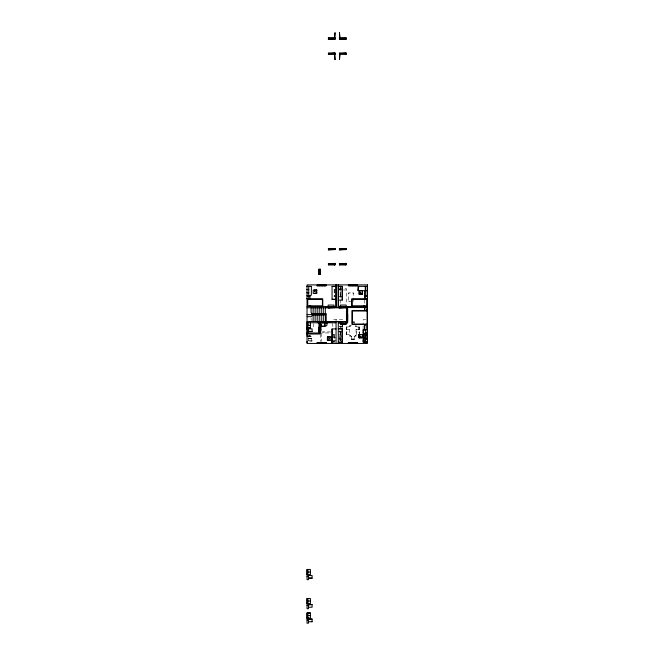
<?xml version="1.0" encoding="UTF-8"?>
<svg xmlns="http://www.w3.org/2000/svg" width="656" height="656" viewBox="0 0 656 656"><rect width="100%" height="100%" fill="white"/><g stroke="black" fill="none" stroke-linecap="round" stroke-linejoin="round"><path stroke-width="0.49" stroke-dasharray="3.28 2.46" d="M339.464 337.815L339.939 337.791L339.472 337.676M340.357 327.237L339.505 326.303M340.874 327.131L341.473 326.598L341.883 327.188M354.01 339.546L354.379 336.315L351.337 336.315L351.706 339.546M308.476 338.734L312.108 338.365L312.108 341.054L308.476 341.054M346.196 327.131L349.427 326.762M346.475 327.27L346.196 326.991M359.291 329.443L358.848 329.46L359.406 329.435L359.291 327.123M359.406 327.131L356.175 326.762L356.175 329.804L359.406 329.574L359.127 326.975M346.302 334.478L346.196 332.026L349.427 331.797M346.475 332.305L346.475 334.33M356.274 334.56L356.274 331.797L359.504 332.026L359.053 332.149M339.291 288.525L346.278 288.525L346.278 304.491M339.259 289.583L341.292 289.583M334.052 289.706L336.052 289.706M339.259 289.706L342.284 289.706M339.168 289.977L340.792 289.977L340.685 304.491M343.482 289.977L346.278 289.977M348.451 293.462L349.033 293.462L349.033 292.879M353.535 293.462L352.953 293.462L352.953 292.879M334.052 296.061L336.052 296.061M334.052 296.176L336.052 296.176M339.259 296.783L342.284 296.783M339.259 296.897L342.284 296.897M348.451 301.006L349.033 301.006L349.033 301.588M352.518 301.588L348.451 301.588L348.451 292.879L353.535 292.879L353.535 301.588M342.653 319.652L332.781 319.652L332.781 322.531M365.72 319.652L363.112 319.652L363.112 324.007M354.051 322.104L354.396 324.736M351.723 321.989L354.06 321.989M351.739 322.063L353.904 322.063M321.76 324.039L321.465 329.845M351.411 325.417L349.541 325.417L349.541 336.192L356.069 336.192L356.069 325.417M339.57 326.188L342.293 326.188M359.406 326.991L358.848 326.975L358.848 329.591L359.406 329.574M346.196 329.435L349.427 329.804M346.196 329.574L346.475 329.296M338.66 329.812L341.382 329.812M338.299 331.264L340.841 331.264M339.259 331.813L342.284 331.813M321.686 331.911L330.386 331.911L330.386 332.928L321.686 332.928M339.259 331.928L342.284 331.928M346.196 332.026L346.753 332.149L346.196 332.166L346.655 332.149L346.63 334.486M359.504 332.026L358.947 332.149L359.504 332.166M349.427 334.839L346.475 334.47M332.059 334.511L335.052 334.511M346.196 334.609L346.753 334.494L346.196 334.47M338.299 334.888L340.841 334.888M308.041 335.536L310.37 335.536M308.722 335.831L310.657 335.831M339.619 335.88L342.342 335.88M339.078 336.241L341.981 336.241M308.189 336.413L311.239 336.413M307.894 336.553L311.379 336.553M333.986 337.602L336.052 337.602M308.476 338.365L312.108 338.365M338.299 338.521L340.841 338.521M339.259 339.013L342.284 339.013M339.078 339.144L341.292 339.127M351.706 339.226L354.019 339.25M351.55 339.267L354.174 339.267M351.706 339.431L354.019 339.472M333.986 340.472L336.052 340.472M308.476 340.694L312.108 341.054M339.619 340.956L341.432 340.956M331.698 341.891L334.232 341.891L334.232 334.626M359.226 332.305L359.226 334.47L359.299 332.149M354.043 321.784L354.068 322.342L354.183 321.784M364.564 299.956L364.564 304.491M363.112 325.819L363.112 330.353M359.111 327.123L359.086 329.443M354.15 339.546L354.174 338.988L351.55 338.988L351.575 339.546M346.655 327.114L346.63 329.451M346.475 326.975L346.475 329.591M346.261 327.123L346.302 329.443M342.653 325.032L342.653 327.073M342.317 325.032L342.432 327.631M340.841 325.819L340.841 342.145M340.341 286.467L340.341 296.783M340.341 331.928L340.341 342.243M340.128 286.467L340.128 296.783M340.128 331.928L340.128 342.243M336.052 319.652L336.052 322.375M334.404 289.706L334.404 296.061M334.183 289.706L334.183 296.061M333.986 334.601L333.986 343.334M333.871 334.601L333.871 342.334M332.781 323.277L332.781 328.287M323.859 331.911L323.859 332.928M321.686 323.531L321.76 326.909M321.686 327.516L321.686 341.456M320.669 334.257L320.669 341.481M313.56 323.588L313.56 329.304M311.379 338.734L311.379 340.694M311.116 317.807L311.116 320.604M308.476 337.643L308.476 341.514M350.484 325.925L350.05 326.36L350.484 325.925M355.568 325.925L355.126 326.36L355.568 325.925M350.484 335.249L350.05 335.683L350.484 335.249M355.568 335.249L355.126 335.683L355.568 335.249"/><path stroke-width="0.98" d="M336.052 307.754L336.052 284.901L336.052 306.762M338.299 343.449L338.299 321.538L338.299 322.768L347.582 322.768L347.582 307.533L367.467 307.533M334.683 53.53L334.675 54.407L334.683 53.53L328.804 53.53L328.804 54.407L328.877 53.029M334.683 263.925L334.675 264.803L334.683 263.925L328.804 263.925L328.804 264.803L328.877 263.417M339.824 38.884L339.824 38.015L339.824 38.884L345.696 38.884L345.704 38.015L345.63 39.393M339.824 249.28L339.824 248.411L339.824 249.28L345.696 249.28L345.704 248.411L345.63 249.788M366.95 339.742L367.319 337.815M325.31 315.011L312.756 315.011L311.092 316.676L307.033 316.676M308.459 607.243L312.092 607.243L312.092 604.553L308.459 604.914M308.459 621.749L312.092 621.749L312.092 619.067L308.459 619.428M307.516 325.524L308.73 325.343L307.508 325.171M367.467 333.945L366.95 331.977M334.683 38.884L334.675 38.015L334.683 38.884L328.804 38.884L328.804 38.015L328.877 39.393M339.824 53.53L339.824 54.407L339.824 53.53L345.696 53.53L345.704 54.407L345.63 53.029M328.295 248.485L335.191 248.485M339.316 248.485L346.204 248.485M328.812 248.985L334.675 248.985M339.824 248.985L345.687 248.985M334.683 249.28L334.675 248.411L334.683 249.28L328.804 249.28L328.804 248.411L328.877 249.788M339.824 263.925L339.824 264.803L339.824 263.925L345.696 263.925L345.704 264.803L345.63 263.417M328.812 264.229L334.675 264.229M339.824 264.229L345.687 264.229M318.98 269.436L319.997 269.436M318.841 269.649L320.071 269.575L319.201 269.575L319.201 274.003L320.071 274.003L318.841 273.937M318.841 272.125L320.071 272.125M318.98 274.151L319.997 274.151M307.033 286.352L311.379 286.352L311.362 294.683A1.451 1.451 0 0 1 310.067 295.889L307.033 295.897M336.052 286.352L332.059 286.352L332.059 299.407L336.052 299.407M338.299 286.352L342.284 286.352L342.284 300.136L338.299 300.136M367.467 286.352L358.028 286.352L358.028 290.706L364.564 290.706L364.564 298.767L367.467 298.767M307.033 286.467L311.379 286.467M332.059 286.467L336.052 286.467M338.299 286.467L342.284 286.467M365.285 286.467L367.467 286.467M307.033 289.493L308.73 289.493M307.033 289.608L308.73 289.608M316.758 290.255L314.29 290.034M365.646 290.583L367.467 290.583M367.467 290.706L365.285 290.706L365.285 286.352M359.168 291.838L359.39 294.306M362.506 291.838L362.292 294.306M367.467 292.158L367.467 302.309M307.033 292.642L308.73 292.642M307.033 292.756L308.73 292.756M316.758 293.158L314.29 293.371M359.168 293.872L362.506 293.872M359.168 294.085L362.506 294.085M307.033 295.782L308.73 295.782M365.646 295.856L367.467 295.856M364.564 295.971L367.467 295.971M307.033 298.57L308.73 298.57M365.646 298.652L367.467 298.652M307.033 298.685L309.927 298.685L309.927 295.782M307.033 298.898L322.768 298.898L322.768 306.516M367.467 298.898L351.723 298.898L351.723 306.516M307.754 299.267L322.408 299.267L322.408 305.794M332.059 299.292L336.052 299.292M366.737 299.267L352.083 299.267L352.083 305.794M367.467 299.308L367.467 301.629M342.284 300.022L342.145 286.467M367.426 303.326L367.278 304.597M367.467 305.22L367.467 305.794M322.768 305.794L307.754 305.794L307.754 298.898M351.723 305.794L366.737 305.794L366.737 298.898M309.739 306.516L310.829 306.516M326.991 306.516L327.565 306.516M333.215 306.45L335.191 306.524M341.284 306.45L339.316 306.377M346.647 306.516L347.229 306.516M363.572 306.516L364.662 306.516M307.033 306.516L336.052 306.516M338.299 306.516L367.467 306.516M367.467 307.68L364.564 307.68L364.564 310.436L367.467 310.436M307.033 307.754L346.565 307.754L346.565 321.538L307.033 321.538M367.467 308.263L367.467 310.001M366.958 309.271L367.467 309.271M367.467 310.583L352.01 310.583L352.01 324.441L367.467 324.441M367.098 310.944L352.37 310.944L352.37 324.08L367.098 324.08M346.458 311.37L346.458 319.357M311.551 313.625L325.966 313.625L325.966 321.538M347.582 313.847L347.582 321.243M311.551 314.068L325.966 314.068M347.582 313.994L347.582 321.104M311.092 307.754L311.092 312.617L312.756 314.281L325.31 314.281M307.033 314.642L312.756 314.642M367.467 322.121L367.467 323.277M307.033 322.768L336.052 322.768M319.997 322.916L327.565 322.768M340.398 323.859L346.204 323.859M367.467 324.581L364.564 324.581L364.564 329.804M364.564 324.728L367.467 324.728M364.564 324.843L367.467 324.843M307.935 325.343L310.37 325.343M319.997 326.032L325.811 326.032A1.345 1.345 0 0 0 326.959 324.868L326.991 322.768M366.671 326.393L367.467 326.393M318.98 327.18L318.98 332.485M319.997 327.114L319.997 332.551M310.403 327.902L307.033 327.861L310.403 327.918L310.378 322.768M366.671 327.844L367.237 327.844M366.737 328.066L367.467 328.066M338.299 328.574L342.284 328.574L342.284 342.358L338.299 342.358M338.299 328.689L342.284 328.689M308.459 328.861L312.092 328.861L312.092 331.551L308.459 331.551M336.052 328.935L332.059 328.935L332.059 343.449M332.059 329.05L332.207 343.334L331.698 343.334L331.698 341.891M307.033 329.468L307.065 322.809M367.467 329.665L363.112 329.665L363.112 341.997L367.467 342.038M307.033 329.738L308.345 329.738L308.459 327.918L308.459 333.002M367.467 329.779L363.326 329.804L363.326 333.289L367.467 333.289M308.459 331.19L312.092 331.551M367.467 332.42L367.352 338.545M365.646 332.485L367.467 332.485M365.646 332.6L367.467 332.6M319.997 332.961L319.997 333.543M307.008 333.002L318.98 333.002L318.98 322.768M307.033 334.019L319.997 334.019L319.997 322.768M366.737 334.453L367.467 334.453M358.898 334.708L361.366 334.494M365.646 335.314L367.467 335.314M365.646 335.429L367.467 335.429M327.393 337.143L329.861 336.93M358.898 337.61L361.366 337.832M365.646 339.062L367.467 339.062M365.646 339.177L367.467 339.177M327.393 340.046L329.861 340.267M307.033 341.456L307.033 342.621M367.467 341.456L367.467 342.621M363.834 341.702L366.737 341.702M363.326 341.735L367.467 341.85L365.646 341.883M338.299 342.243L342.284 342.243M307.935 572.016L310.37 572.016M307.008 574.59L310.403 574.566L310.378 569.441L307.033 569.441L307.033 579.666L308.459 579.666L308.459 574.566M308.459 575.533L312.092 575.533L312.092 578.223L308.459 578.223M307.033 576.403L308.345 576.403L308.345 574.59M308.459 577.854L312.092 578.223M307.935 601.035L310.37 601.035M307.008 603.61L310.403 603.594L310.378 598.461L307.033 598.461L307.033 608.686L308.459 608.686L308.459 603.594L308.345 605.422L307.033 605.422M308.459 604.553L312.092 604.553M310.37 613.007L307.065 613.007L307.065 618.083M307.935 615.549L310.37 615.549M307.008 618.124L310.403 618.1L310.403 612.966L307.033 612.966L307.033 623.2L308.459 623.2L308.459 618.1M308.459 619.067L312.092 619.067M307.033 619.936L308.345 619.936L308.345 618.124M311.362 621.388L312.092 621.749M367.344 286.467L367.344 290.583M367.319 291.108L367.319 295.454M367.376 324.728L367.319 329.287M367.212 336.077L367.212 338.398M367.098 310.583L367.098 324.441M365.687 335.929L365.687 338.545M365.646 286.352L365.646 298.767M365.646 329.665L365.646 341.997M364.744 307.68L364.744 310.436M364.703 324.728L364.703 329.804M364.228 306.434L364.162 306.016M363.547 329.804L363.547 333.289M363.326 340.136L363.326 341.85M359.25 334.494L359.258 337.832M359.119 334.494L359.119 337.832M357.044 285.188L357.044 285.77M357.044 342.58L357.044 343.154M356.438 285.188L356.462 285.77M356.438 342.58L356.438 343.154M355.88 285.188L355.855 285.77M355.855 342.58L355.88 343.154M354.691 285.188L354.691 285.77M354.724 342.58L354.691 343.154M354.33 306.516L354.33 307.533M354.117 285.188L354.142 285.77M354.142 342.58L354.142 343.154M353.559 285.188L353.535 285.77M353.535 342.58L353.535 343.154M352.985 285.188L352.985 285.77M352.985 342.58L352.985 343.154M352.953 285.188L352.953 285.77M352.953 342.58L352.953 343.154M352.37 285.188L352.403 285.77M352.37 342.58L352.403 343.154M351.821 285.188L351.821 285.77M351.788 342.58L351.788 343.154M351.214 285.188L351.239 285.77M351.239 342.58L351.214 343.154M350.05 285.188L350.083 285.77M350.083 342.58L350.083 343.154M349.468 285.188L349.5 285.77M349.5 342.58L349.468 343.154M348.918 285.188L348.918 285.77M348.918 342.58L348.918 343.154M347.582 306.516L347.582 322.768M347.237 322.768L346.655 322.768M346.204 54.407L339.316 54.333M346.204 306.524L346.204 305.065L340.398 305.065L340.398 306.516M346.204 322.768L346.204 324.22L340.398 324.22L340.398 322.768M345.843 38.089L345.843 39.106M345.843 53.316L345.843 54.333M345.843 248.485L345.843 249.501M345.843 263.712L345.843 264.729M345.63 307.32L345.63 307.828M345.63 321.456L345.63 321.965M342.145 328.689L342.145 342.243M339.89 38.884L339.89 39.393M339.89 53.029L339.89 53.53M339.89 249.28L339.89 249.788M339.89 263.417L339.89 263.925M339.89 307.32L339.89 307.828M339.89 321.456L339.89 321.965M339.898 322.801L339.316 322.842M339.677 38.089L339.677 39.106M339.677 53.316L339.677 54.333M339.677 248.485L339.677 249.501M339.677 263.712L339.677 264.729M336.052 321.538L336.052 343.449M335.191 54.407L328.295 54.407M334.822 38.089L334.822 39.106M334.822 53.316L334.822 54.333M334.822 248.485L334.822 249.501M334.822 263.712L334.822 264.729M334.609 38.884L334.609 39.393M334.609 53.029L334.609 53.53M334.609 249.28L334.609 249.788M334.609 263.417L334.609 263.925M334.609 307.32L334.609 307.828M334.609 321.456L334.609 321.965M333.945 306.516L333.945 305.065L328.139 305.065L328.139 306.516M328.877 307.32L328.877 307.828M328.877 321.456L328.877 321.965M328.656 38.089L328.656 39.106M328.656 53.316L328.656 54.333M328.656 248.485L328.656 249.501M328.656 263.712L328.656 264.729M327.828 336.93L327.738 340.046M327.565 307.754L326.991 307.754M327.565 321.538L326.991 321.538M327.606 336.93L327.606 340.267M325.704 285.188L325.671 285.77M325.663 313.625L325.745 321.538M325.704 342.58L325.671 343.154M325.532 313.625L325.532 321.538M325.31 307.754L325.31 321.538M325.097 285.188L325.097 285.77M325.122 342.58L325.097 343.154M324.827 322.916L324.827 326.032M324.712 322.916L324.712 326.032M324.638 322.916L324.638 326.54L320.284 326.54L320.284 322.916M323.966 285.188L323.966 285.77M323.966 342.58L323.933 343.154M323.383 285.188L323.351 285.77M323.383 342.58L323.351 343.154M323.277 307.754L323.277 314.281M323.277 315.011L323.277 321.538M322.801 285.188L322.768 285.77M322.768 342.58L322.801 343.154M322.219 285.188L322.219 285.77M322.219 342.58L322.219 343.154M322.194 285.188L322.194 285.77M322.194 342.58L322.194 343.154M321.612 285.188L321.637 285.77M321.612 342.58L321.637 343.154M321.251 307.754L321.251 314.281M321.251 315.011L321.251 321.538M321.063 285.188L321.063 285.77M321.063 342.58L321.03 343.154M320.448 285.188L320.481 285.77M320.481 342.58L320.448 343.154M320.161 306.516L320.161 307.754M320.161 321.538L320.161 322.768M319.775 269.608L319.775 273.962M319.316 285.188L319.316 285.77M319.218 307.754L319.218 314.281M319.218 315.011L319.218 321.538M319.316 342.58L319.292 343.154M318.742 285.188L318.742 285.77M318.742 342.58L318.709 343.154M318.496 322.818L317.922 322.818M318.127 285.188L318.16 285.77M318.16 342.58L318.16 343.154M317.184 307.754L317.184 314.281M317.184 315.011L317.184 321.538M316.545 290.034L316.545 293.371M316.323 290.034L316.323 293.371M315.151 307.754L315.151 314.281M315.151 315.011L315.151 321.538M313.125 307.754L313.125 314.281M313.125 315.011L313.125 321.538M312.756 314.281L312.756 315.011M312.108 313.625L312.108 314.068M311.674 313.625L311.674 314.068M310.329 306.016L310.321 306.516M308.73 286.352L308.73 298.685M307.935 322.809L307.935 327.885M307.935 569.474L307.935 574.558M307.935 598.493L307.935 603.577M307.935 613.007L307.935 618.083M307.172 330.534L307.172 336.413M307.065 569.474L307.065 574.558M307.065 598.493L307.065 603.577M338.299 284.901L338.299 307.754L338.299 284.901M335.036 32.8L334.609 38.597L335.036 32.8M339.89 53.825L339.464 59.622L339.89 53.825M310.05 305.934L310.608 306.09L310.05 305.934M363.883 305.934L364.441 306.09L363.883 305.934M366.671 309.197L367.237 309.353L366.671 309.197M314.593 291.567L315.003 291.699L314.593 291.567M329.148 338.603L329.533 338.791L329.173 338.553M360.71 292.281L361.095 292.469L360.734 292.223M360.652 336.167L361.062 336.307L360.652 336.167M339.464 32.8L339.89 38.597L339.464 32.8M334.609 53.825L335.036 59.622L334.609 53.825M335.191 38.015L328.295 38.089L335.191 38.015M346.204 38.015L339.316 38.089L346.204 38.015M335.118 39.106L328.369 39.393L335.118 39.106M346.138 39.106L339.382 39.393L346.138 39.106M335.118 53.029L328.369 53.316L335.118 53.029M346.138 53.029L339.382 53.316L346.138 53.029M335.118 249.501L328.369 249.788L335.118 249.501M346.138 249.501L339.382 249.788L346.138 249.501M335.118 263.417L328.369 263.712L335.118 263.417M346.138 263.417L339.382 263.712L346.138 263.417M335.191 264.729L328.295 264.729L335.191 264.803M346.204 264.729L339.316 264.729L346.204 264.803M318.98 269.14L318.841 274.446L318.98 269.14M320.071 269.067L319.997 274.511L320.071 269.067M367.467 284.901L307.033 284.901L307.033 343.449L367.467 343.449L367.467 284.901M326.253 285.188L316.996 285.188L316.996 285.77L326.253 285.77L326.253 285.188M357.594 285.188L348.336 285.188L348.336 285.77L357.594 285.77L357.594 285.188M358.611 286.565L358.25 290.485L358.611 286.565M316.758 290.034L313.207 290.034L313.207 293.371L316.758 293.371L316.758 290.034M362.506 290.747L359.168 290.747L359.168 294.306L362.506 294.306L362.506 290.747M335.118 307.541L328.369 307.828L335.118 307.541M346.138 307.541L339.382 307.828L346.138 307.541M335.118 321.456L328.369 321.752L335.118 321.456M346.138 321.456L339.382 321.752L346.138 321.456M364.925 334.019L363.834 334.019L363.834 337.282L364.925 337.282L364.925 334.019M362.456 334.494L358.898 334.494L358.898 337.832L362.456 337.832L362.456 334.494M330.944 336.93L327.393 336.93L327.393 340.267L330.944 340.267L330.944 336.93M364.925 338.004L363.834 338.004L363.834 341.268L364.925 341.268L364.925 338.004M326.253 342.58L316.996 342.58L316.996 343.154L326.253 343.154L326.253 342.58M357.594 342.58L348.336 342.58L348.336 343.154L357.594 343.154L357.594 342.58M355.306 285.77L355.306 285.188L355.273 285.77M355.306 343.154L355.306 342.58L355.273 343.154M350.657 285.77L350.657 285.188L350.632 285.77M350.657 343.154L350.657 342.58L350.632 343.154M324.54 285.77L324.54 285.188L324.515 285.77M324.54 343.154L324.54 342.58L324.515 343.154M319.898 285.77L319.898 285.188L319.874 285.77M319.898 343.154L319.898 342.58L319.874 343.154M317.578 285.77L317.578 285.188L317.545 285.77M317.578 343.154L317.578 342.58L317.545 343.154"/></g></svg>
